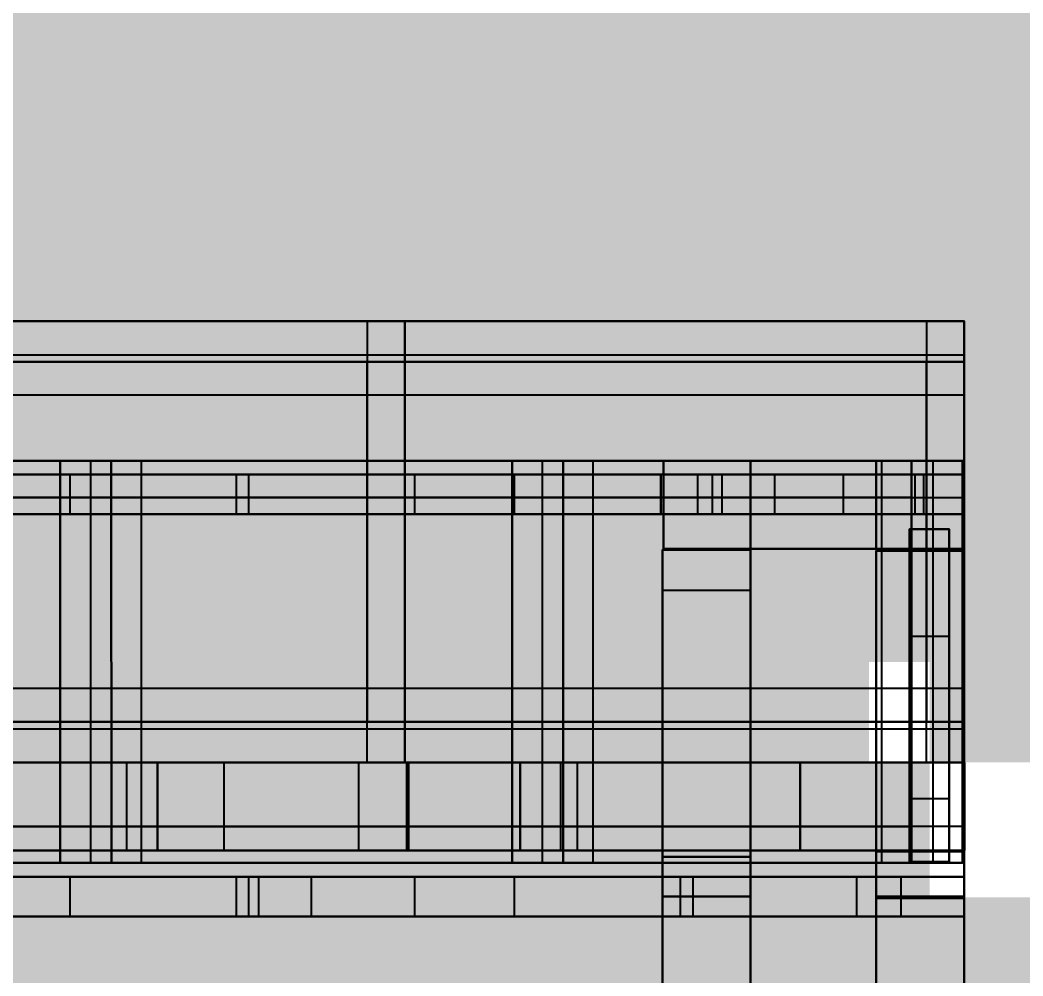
# Model space of a CAD drawing. Header units: inches. Extents: x -252 to 449, y -12 to 800.
# Drawn here: x -37.58 to 2.34, y 657.5 to 695.54 of the extents above; entities that cross this region are included whole.
import ezdxf

# ---------------------------------------------------------------- set-up
doc = ezdxf.new("R2010")
doc.units = ezdxf.units.IN
doc.header["$MEASUREMENT"] = 0
for name, color, linetype in [('FT2', 8, 'CONTINUOUS'), ('R2', 4, 'CONTINUOUS'), ('RT2', 7, 'CONTINUOUS'), ('W1', 5, 'CONTINUOUS'), ('W2', 5, 'CONTINUOUS')]:
    doc.layers.add(name, color=color, linetype=linetype)

msp = doc.modelspace()

# ---------------------------------------------------------------- linework, layer by layer
at = {"layer": 'FT2'}
for points in [[(-252, 675.87, 121.97), (0, 675.87, 121.97), (0, 677.45, 121.97), (-252, 677.45, 121.97)], [(-252, 677.45, 121.97), (0, 677.45, 121.97), (0, 677.45, 119.92), (-252, 677.45, 119.92)], [(-252, 677.45, 108), (0, 677.45, 108), (0, 675.87, 108), (-252, 675.87, 108)], [(-252, 677.45, 108), (-252, 677.45, 110.05), (0, 677.45, 110.05), (0, 677.45, 108)], [(-35.6, 677.45, 121.97), (-28.97, 677.45, 109.08), (-30.79, 677.45, 108.14), (-37.42, 677.45, 121.03)], [(-35.6, 675.87, 121.97), (-28.97, 675.87, 109.08), (-28.97, 677.45, 109.08), (-35.6, 677.45, 121.97)], [(-28.49, 675.87, 109.08), (-21.87, 675.87, 121.97), (-21.87, 677.45, 121.97), (-28.49, 677.45, 109.08)], [(-28.49, 677.45, 109.08), (-21.87, 677.45, 121.97), (-20.05, 677.45, 121.03), (-26.67, 677.45, 108.14)], [(-17.91, 677.45, 121.97), (-10.02, 677.45, 111.58), (-11.65, 677.45, 110.34), (-19.54, 677.45, 120.73)], [(-17.91, 675.87, 121.97), (-10.02, 675.87, 111.58), (-10.02, 677.45, 111.58), (-17.91, 677.45, 121.97)], [(-10.61, 677.45, 118.06), (-4.8, 677.45, 112.06), (-6.27, 677.45, 110.63), (-12.08, 677.45, 116.63)], [(-12.07, 677.45, 121.93), (-12.07, 677.45, 108.04), (-12.07, 675.87, 108.04), (-12.07, 675.87, 121.93)], [(-12.07, 677.45, 121.93), (-10.02, 677.45, 121.93), (-10.02, 677.45, 108.04), (-12.07, 677.45, 108.04)], [(-10.61, 675.87, 118.06), (-4.8, 675.87, 112.06), (-4.8, 677.45, 112.06), (-10.61, 677.45, 118.06)], [(-9.64, 675.87, 109.28), (-1.6, 675.87, 119.36), (-1.6, 677.45, 119.36), (-9.64, 677.45, 109.28)], [(-9.64, 677.45, 109.28), (-1.6, 677.45, 119.36), (0, 677.45, 118.08), (-8.03, 677.45, 108)], [(-7.55, 677.45, 121.97), (-1.95, 677.45, 115.63), (-3.49, 677.45, 114.28), (-9.09, 677.45, 120.61)], [(-7.55, 675.87, 121.97), (-1.95, 675.87, 115.63), (-1.95, 677.45, 115.63), (-7.55, 677.45, 121.97)], [(0, 677.45, 108.04), (-2.05, 677.45, 108.04), (-2.05, 677.45, 121.93), (0, 677.45, 121.93)], [(0, 677.45, 108.04), (0, 677.45, 121.93), (0, 675.87, 121.93), (0, 675.87, 108.04)], [(-252, 675.87, 121.97), (-252, 675.87, 119.92), (0, 675.87, 119.92), (0, 675.87, 121.97)], [(-252, 675.87, 108), (0, 675.87, 108), (0, 675.87, 110.05), (-252, 675.87, 110.05)], [(-35.6, 675.87, 121.97), (-37.42, 675.87, 121.03), (-30.79, 675.87, 108.14), (-28.97, 675.87, 109.08)], [(-28.49, 675.87, 109.08), (-26.67, 675.87, 108.14), (-20.05, 675.87, 121.03), (-21.87, 675.87, 121.97)], [(-17.91, 675.87, 121.97), (-19.54, 675.87, 120.73), (-11.65, 675.87, 110.34), (-10.02, 675.87, 111.58)], [(-10.61, 675.87, 118.06), (-12.08, 675.87, 116.63), (-6.27, 675.87, 110.63), (-4.8, 675.87, 112.06)], [(-12.07, 675.87, 121.93), (-12.07, 675.87, 108.04), (-10.02, 675.87, 108.04), (-10.02, 675.87, 121.93)], [(-9.64, 675.87, 109.28), (-8.03, 675.87, 108), (0, 675.87, 118.08), (-1.6, 675.87, 119.36)], [(-7.55, 675.87, 121.97), (-9.09, 675.87, 120.61), (-3.49, 675.87, 114.28), (-1.95, 675.87, 115.63)], [(0, 675.87, 108.04), (0, 675.87, 121.93), (-2.05, 675.87, 121.93), (-2.05, 675.87, 108.04)], [(-2.17, 675.28, 121.97), (-2.17, 662.04, 121.97), (-0.59, 662.04, 121.97), (-0.59, 675.28, 121.97)], [(-2.17, 675.28, 121.97), (-2.17, 675.28, 119.92), (-2.17, 662.04, 119.92), (-2.17, 662.04, 121.97)], [(-0.59, 675.28, 108), (-0.59, 662.04, 108), (-2.17, 662.04, 108), (-2.17, 675.28, 108)], [(-2.17, 675.28, 108), (-2.17, 662.04, 108), (-2.17, 662.04, 110.05), (-2.17, 675.28, 110.05)], [(-2.17, 675.28, 108.04), (-2.17, 675.28, 121.93), (-0.59, 675.28, 121.93), (-0.59, 675.28, 108.04)], [(-2.17, 675.28, 108.04), (-2.17, 673.24, 108.04), (-2.17, 673.24, 121.93), (-2.17, 675.28, 121.93)], [(-0.59, 675.28, 121.97), (-0.59, 662.04, 121.97), (-0.59, 662.04, 119.92), (-0.59, 675.28, 119.92)], [(-0.59, 675.28, 108), (-0.59, 675.28, 110.05), (-0.59, 662.04, 110.05), (-0.59, 662.04, 108)], [(-0.59, 675.28, 108.04), (-0.59, 675.28, 121.93), (-0.59, 673.24, 121.93), (-0.59, 673.24, 108.04)], [(-2.17, 671.01, 121.97), (-2.17, 672.84, 121.05), (-2.17, 666.39, 108.14), (-2.17, 664.56, 109.06)], [(-0.59, 671.01, 121.97), (-0.59, 664.56, 109.06), (-0.59, 666.39, 108.14), (-0.59, 672.84, 121.05)], [(-2.17, 671.01, 121.97), (-2.17, 664.56, 109.06), (-0.59, 664.56, 109.06), (-0.59, 671.01, 121.97)], [(-2.17, 662.04, 108.04), (-2.17, 662.04, 121.93), (-2.17, 664.09, 121.93), (-2.17, 664.09, 108.04)], [(-0.59, 662.04, 108.04), (-0.59, 664.09, 108.04), (-0.59, 664.09, 121.93), (-0.59, 662.04, 121.93)], [(-0.59, 662.04, 108.04), (-0.59, 662.04, 121.93), (-2.17, 662.04, 121.93), (-2.17, 662.04, 108.04)], [(-252, 659.87, 121.97), (0, 659.87, 121.97), (0, 661.45, 121.97), (-252, 661.45, 121.97)], [(-252, 661.45, 121.97), (0, 661.45, 121.97), (0, 661.45, 119.92), (-252, 661.45, 119.92)], [(-252, 661.45, 108), (0, 661.45, 108), (0, 659.87, 108), (-252, 659.87, 108)], [(-252, 661.45, 108), (-252, 661.45, 110.05), (0, 661.45, 110.05), (0, 661.45, 108)], [(-35.6, 661.45, 121.97), (-28.97, 661.45, 109.08), (-30.79, 661.45, 108.14), (-37.42, 661.45, 121.03)], [(-35.6, 659.87, 121.97), (-28.97, 659.87, 109.08), (-28.97, 661.45, 109.08), (-35.6, 661.45, 121.97)], [(-28.49, 659.87, 109.08), (-21.87, 659.87, 121.97), (-21.87, 661.45, 121.97), (-28.49, 661.45, 109.08)], [(-28.49, 661.45, 109.08), (-21.87, 661.45, 121.97), (-20.05, 661.45, 121.03), (-26.67, 661.45, 108.14)], [(-17.91, 661.45, 121.97), (-11.29, 661.45, 109.08), (-13.11, 661.45, 108.14), (-19.73, 661.45, 121.03)], [(-17.91, 659.87, 121.97), (-11.29, 659.87, 109.08), (-11.29, 661.45, 109.08), (-17.91, 661.45, 121.97)], [(-10.8, 659.87, 109.07), (-4.27, 659.87, 121.97), (-4.27, 661.45, 121.97), (-10.8, 661.45, 109.07)], [(-10.8, 661.45, 109.07), (-4.27, 661.45, 121.97), (-2.44, 661.45, 121.04), (-8.98, 661.45, 108.14)], [(0, 661.45, 108.04), (-2.05, 661.45, 108.04), (-2.05, 661.45, 121.93), (0, 661.45, 121.93)], [(0, 661.45, 108.04), (0, 661.45, 121.93), (0, 659.87, 121.93), (0, 659.87, 108.04)], [(-252, 659.87, 121.97), (-252, 659.87, 119.92), (0, 659.87, 119.92), (0, 659.87, 121.97)], [(-252, 659.87, 108), (0, 659.87, 108), (0, 659.87, 110.05), (-252, 659.87, 110.05)], [(-35.6, 659.87, 121.97), (-37.42, 659.87, 121.03), (-30.79, 659.87, 108.14), (-28.97, 659.87, 109.08)], [(-28.49, 659.87, 109.08), (-26.67, 659.87, 108.14), (-20.05, 659.87, 121.03), (-21.87, 659.87, 121.97)], [(-17.91, 659.87, 121.97), (-19.73, 659.87, 121.03), (-13.11, 659.87, 108.14), (-11.29, 659.87, 109.08)], [(-10.8, 659.87, 109.07), (-8.98, 659.87, 108.14), (-2.44, 659.87, 121.04), (-4.27, 659.87, 121.97)], [(0, 659.87, 108.04), (0, 659.87, 121.93), (-2.05, 659.87, 121.93), (-2.05, 659.87, 108.04)]]:
    msp.add_3dface(points, dxfattribs=at)
at = {"layer": 'R2'}
for points in [[(0, 681.94, 119.96), (-89.04, 681.94, 119.96), (-89.04, 683.55, 123.12), (0, 683.55, 123.12)], [(-89.04, 682.22, 123.79), (0, 682.22, 123.79), (0, 683.55, 123.12), (-89.04, 683.55, 123.12)], [(-23.76, 683.55, 123.12), (-23.76, 667.61, 131.24), (-22.26, 667.61, 131.24), (-22.26, 683.55, 123.12)], [(-22.26, 666, 128.08), (-22.26, 681.94, 119.96), (-22.26, 683.55, 123.12), (-22.26, 667.61, 131.24)], [(-1.5, 683.55, 123.12), (-1.5, 667.61, 131.24), (0, 667.61, 131.24), (0, 683.55, 123.12)], [(0, 666, 128.08), (0, 681.94, 119.96), (0, 683.55, 123.12), (0, 667.61, 131.24)], [(0, 680.61, 120.64), (-89.04, 680.61, 120.64), (-89.04, 681.94, 119.96), (0, 681.94, 119.96)], [(-23.76, 666, 128.08), (-23.76, 681.94, 119.96), (-22.26, 681.94, 119.96), (-22.26, 666, 128.08)], [(-1.5, 666, 128.08), (-1.5, 681.94, 119.96), (0, 681.94, 119.96), (0, 666, 128.08)], [(-2.09, 678, 232.09), (-125.92, 678, 318.8), (-123.89, 678, 321.7), (-0.06, 678, 235)], [(-2.09, 676.54, 232.09), (-125.92, 676.54, 318.8), (-125.92, 678, 318.8), (-2.09, 678, 232.09)], [(-123.89, 676.54, 321.7), (-0.06, 676.54, 235), (-0.06, 678, 235), (-123.89, 678, 321.7)], [(-35.98, 678, 255.82), (-35.98, 662, 255.82), (-33.94, 662, 258.72), (-33.95, 678, 258.72)], [(-34.78, 678, 254.99), (-34.78, 662, 254.99), (-35.98, 662, 255.82), (-35.98, 678, 255.82)], [(-32.75, 662, 257.89), (-32.75, 678, 257.89), (-33.95, 678, 258.72), (-33.94, 662, 258.72)], [(-17.99, 678, 243.23), (-17.99, 662, 243.23), (-15.96, 662, 246.13), (-15.96, 678, 246.13)], [(-16.8, 678, 242.39), (-16.8, 662, 242.39), (-17.99, 662, 243.23), (-17.99, 678, 243.23)], [(-14.76, 662, 245.29), (-14.76, 678, 245.29), (-15.96, 678, 246.13), (-15.96, 662, 246.13)], [(-3.28, 662, 232.93), (-3.28, 678, 232.93), (-2.09, 678, 232.09), (-2.09, 662, 232.09)], [(-2.09, 662, 232.09), (-2.09, 678, 232.09), (-0.06, 678, 235), (-0.06, 662, 235)], [(-1.25, 678, 235.83), (-1.25, 662, 235.83), (-0.06, 662, 235), (-0.06, 678, 235)], [(0, 668.94, 130.56), (-89.04, 668.94, 130.56), (-89.04, 667.61, 131.24), (0, 667.61, 131.24)], [(-89.04, 666, 128.08), (0, 666, 128.08), (0, 667.61, 131.24), (-89.04, 667.61, 131.24)], [(-89.04, 667.33, 127.4), (0, 667.33, 127.4), (0, 666, 128.08), (-89.04, 666, 128.08)], [(-125.92, 663.45, 318.8), (-2.09, 663.45, 232.09), (-2.09, 662, 232.09), (-125.92, 662, 318.8)], [(-0.06, 663.45, 235), (-123.89, 663.45, 321.7), (-123.89, 662, 321.7), (-0.06, 662, 235)], [(-125.92, 662, 318.8), (-2.09, 662, 232.09), (-0.06, 662, 235), (-123.89, 662, 321.7)]]:
    msp.add_3dface(points, dxfattribs=at)
at = {"layer": 'RT2'}
for points in [[(0, 659.87, 229.96), (-252, 659.87, 229.96), (-252, 661.45, 229.96), (0, 661.45, 229.96)], [(0, 661.45, 229.96), (-252, 661.45, 229.96), (-252, 661.45, 232.01), (0, 661.45, 232.01)], [(0, 661.45, 234.96), (-1.17, 661.45, 233.28), (-127.17, 661.45, 321.51), (-126, 661.45, 323.19)], [(0, 661.45, 234.96), (-126, 661.45, 323.19), (-126, 659.87, 323.19), (0, 659.87, 234.96)], [(-28.07, 661.45, 254.61), (-50.54, 661.45, 231.39), (-50.54, 659.87, 231.39), (-28.07, 659.87, 254.61)], [(-28.07, 661.45, 254.61), (-26.59, 661.45, 253.19), (-49.07, 661.45, 229.96), (-50.54, 661.45, 231.39)], [(-2.5, 661.45, 231.46), (-3.89, 661.45, 229.96), (-27.38, 661.45, 251.66), (-25.99, 661.45, 253.16)], [(-2.5, 661.45, 231.46), (-25.99, 661.45, 253.16), (-25.99, 659.87, 253.16), (-2.5, 659.87, 231.46)], [(0, 661.45, 230), (-2.05, 661.45, 230), (-2.05, 661.45, 234.96), (0, 661.45, 234.96)], [(0, 661.45, 230), (0, 661.45, 234.96), (0, 659.87, 234.96), (0, 659.87, 230)], [(0, 659.87, 229.96), (0, 659.87, 232.01), (-252, 659.87, 232.01), (-252, 659.87, 229.96)], [(0, 659.87, 234.96), (-126, 659.87, 323.19), (-127.17, 659.87, 321.51), (-1.17, 659.87, 233.28)], [(-28.07, 659.87, 254.61), (-50.54, 659.87, 231.39), (-49.07, 659.87, 229.96), (-26.59, 659.87, 253.19)], [(-2.5, 659.87, 231.46), (-25.99, 659.87, 253.16), (-27.38, 659.87, 251.66), (-3.89, 659.87, 229.96)], [(0, 659.87, 230), (0, 659.87, 234.96), (-2.05, 659.87, 234.96), (-2.05, 659.87, 230)]]:
    msp.add_3dface(points, dxfattribs=at)
at = {"layer": 'W1'}
for points in [[(-11.96, 678), (-0.04, 678), (-0.04, 674.5), (-11.96, 674.5)], [(-11.96, 678, 1.46), (-0.04, 678, 1.46), (-0.04, 678), (-11.96, 678)], [(-0.04, 678, 108), (-11.96, 678, 108), (-11.96, 674.5, 108), (-0.04, 674.5, 108)], [(-0.04, 678, 106.54), (-11.96, 678, 106.54), (-11.96, 678, 108), (-0.04, 678, 108)], [(-11.96, 678, 108), (-11.96, 678), (-11.96, 674.5), (-11.96, 674.5, 108)], [(-10.5, 678, 108), (-10.5, 678), (-11.96, 678), (-11.96, 678, 108)], [(-8.5, 678, 48.74), (-11.96, 678, 48.74), (-11.96, 674.5, 48.74), (-8.5, 674.5, 48.74)], [(-8.5, 678, 47.28), (-11.96, 678, 47.28), (-11.96, 678, 48.74), (-8.5, 678, 48.74)], [(-8.5, 678, 96.77), (-11.96, 678, 96.77), (-11.96, 674.5, 96.77), (-8.5, 674.5, 96.77)], [(-8.5, 678, 95.31), (-11.96, 678, 95.31), (-11.96, 678, 96.77), (-8.5, 678, 96.77)], [(-8.5, 678, 108), (-8.5, 678), (-8.5, 674.5), (-8.5, 674.5, 108)], [(-7.04, 678, 108), (-7.04, 678), (-8.5, 678), (-8.5, 678, 108)], [(-3.5, 678, 48.74), (-8.5, 678, 48.74), (-8.5, 674.5, 48.74), (-3.5, 674.5, 48.74)], [(-3.5, 678, 47.28), (-8.5, 678, 47.28), (-8.5, 678, 48.74), (-3.5, 678, 48.74)], [(-3.5, 678, 96.77), (-8.5, 678, 96.77), (-8.5, 674.5, 96.77), (-3.5, 674.5, 96.77)], [(-3.5, 678, 95.31), (-8.5, 678, 95.31), (-8.5, 678, 96.77), (-3.5, 678, 96.77)], [(-4.96, 678), (-4.96, 678, 108), (-3.5, 678, 108), (-3.5, 678)], [(-3.5, 678), (-3.5, 678, 108), (-3.5, 674.5, 108), (-3.5, 674.5)], [(-0.04, 678, 48.74), (-3.5, 678, 48.74), (-3.5, 674.5, 48.74), (-0.04, 674.5, 48.74)], [(-0.04, 678, 47.28), (-3.5, 678, 47.28), (-3.5, 678, 48.74), (-0.04, 678, 48.74)], [(-0.04, 678, 96.77), (-3.5, 678, 96.77), (-3.5, 674.5, 96.77), (-0.04, 674.5, 96.77)], [(-0.04, 678, 95.31), (-3.5, 678, 95.31), (-3.5, 678, 96.77), (-0.04, 678, 96.77)], [(-1.5, 678), (-1.5, 678, 108), (-0.04, 678, 108), (-0.04, 678)], [(-0.04, 678), (-0.04, 678, 108), (-0.04, 674.5, 108), (-0.04, 674.5)], [(-8.5, 674.46), (-8.5, 642.04), (-12, 642.04), (-12, 674.46)], [(-12, 642.04, 1.46), (-12, 674.46, 1.46), (-12, 674.46), (-12, 642.04)], [(-8.5, 642.04, 108), (-8.5, 674.46, 108), (-12, 674.46, 108), (-12, 642.04, 108)], [(-12, 674.46, 106.54), (-12, 642.04, 106.54), (-12, 642.04, 108), (-12, 674.46, 108)], [(-8.5, 674.46, 108), (-8.5, 674.46), (-12, 674.46), (-12, 674.46, 108)], [(-12, 673), (-12, 673, 108), (-12, 674.46, 108), (-12, 674.46)], [(-8.5, 660.66, 48.75), (-8.5, 674.46, 48.75), (-12, 674.46, 48.75), (-12, 660.66, 48.75)], [(-12, 674.46, 47.29), (-12, 660.66, 47.29), (-12, 660.66, 48.75), (-12, 674.46, 48.75)], [(-8.5, 674.46, 48.81), (-8.5, 660.66, 48.81), (-12, 660.66, 48.81), (-12, 674.46, 48.81)], [(-12, 660.66, 50.27), (-12, 674.46, 50.27), (-12, 674.46, 48.81), (-12, 660.66, 48.81)], [(-8.5, 660.66, 96.78), (-8.5, 674.46, 96.78), (-12, 674.46, 96.78), (-12, 660.66, 96.78)], [(-12, 674.46, 95.32), (-12, 660.66, 95.32), (-12, 660.66, 96.78), (-12, 674.46, 96.78)], [(-8.5, 674.46, 96.84), (-8.5, 660.66, 96.84), (-12, 660.66, 96.84), (-12, 674.46, 96.84)], [(-12, 660.66, 98.3), (-12, 674.46, 98.3), (-12, 674.46, 96.84), (-12, 660.66, 96.84)], [(-8.5, 660.66, 72.37), (-8.5, 674.46, 72.37), (-12, 674.46, 72.37), (-12, 660.66, 72.37)], [(-12, 674.46, 70.92), (-12, 660.66, 70.92), (-12, 660.66, 72.37), (-12, 674.46, 72.37)], [(-8.5, 660.66, 25.13), (-8.5, 674.46, 25.13), (-12, 674.46, 25.13), (-12, 660.66, 25.13)], [(-12, 674.46, 23.67), (-12, 660.66, 23.67), (-12, 660.66, 25.13), (-12, 674.46, 25.13)], [(-8.5, 662.24, 96.78), (-8.5, 674.46, 73.02), (-12, 674.46, 73.02), (-12, 662.24, 96.78)], [(-12, 673.17, 72.36), (-12, 660.94, 96.12), (-12, 662.24, 96.78), (-12, 674.46, 73.02)], [(-8.5, 662.24, 48.75), (-8.5, 674.46, 25.8), (-12, 674.46, 25.8), (-12, 662.24, 48.75)], [(-12, 673.17, 25.11), (-12, 660.95, 48.07), (-12, 662.24, 48.75), (-12, 674.46, 25.8)], [(-0.04, 674.5, 1.46), (-11.96, 674.5, 1.46), (-11.96, 674.5), (-0.04, 674.5)], [(-11.96, 674.5, 106.54), (-0.04, 674.5, 106.54), (-0.04, 674.5, 108), (-11.96, 674.5, 108)], [(-10.5, 674.5), (-10.5, 674.5, 108), (-11.96, 674.5, 108), (-11.96, 674.5)], [(-11.96, 674.5, 47.28), (-8.5, 674.5, 47.28), (-8.5, 674.5, 48.74), (-11.96, 674.5, 48.74)], [(-11.96, 674.5, 95.31), (-8.5, 674.5, 95.31), (-8.5, 674.5, 96.77), (-11.96, 674.5, 96.77)], [(-7.04, 674.5), (-7.04, 674.5, 108), (-8.5, 674.5, 108), (-8.5, 674.5)], [(-8.5, 674.5, 47.28), (-3.5, 674.5, 47.28), (-3.5, 674.5, 48.74), (-8.5, 674.5, 48.74)], [(-8.5, 674.5, 95.31), (-3.5, 674.5, 95.31), (-3.5, 674.5, 96.77), (-8.5, 674.5, 96.77)], [(-8.5, 674.46, 1.46), (-8.5, 642.04, 1.46), (-8.5, 642.04), (-8.5, 674.46)], [(-8.5, 642.04, 106.54), (-8.5, 674.46, 106.54), (-8.5, 674.46, 108), (-8.5, 642.04, 108)], [(-8.5, 673, 108), (-8.5, 673), (-8.5, 674.46), (-8.5, 674.46, 108)], [(-8.5, 660.66, 47.29), (-8.5, 674.46, 47.29), (-8.5, 674.46, 48.75), (-8.5, 660.66, 48.75)], [(-8.5, 674.46, 50.27), (-8.5, 660.66, 50.27), (-8.5, 660.66, 48.81), (-8.5, 674.46, 48.81)], [(-8.5, 660.66, 95.32), (-8.5, 674.46, 95.32), (-8.5, 674.46, 96.78), (-8.5, 660.66, 96.78)], [(-8.5, 674.46, 98.3), (-8.5, 660.66, 98.3), (-8.5, 660.66, 96.84), (-8.5, 674.46, 96.84)], [(-8.5, 660.66, 70.92), (-8.5, 674.46, 70.92), (-8.5, 674.46, 72.37), (-8.5, 660.66, 72.37)], [(-8.5, 660.66, 23.67), (-8.5, 674.46, 23.67), (-8.5, 674.46, 25.13), (-8.5, 660.66, 25.13)], [(-8.5, 660.94, 96.12), (-8.5, 673.17, 72.36), (-8.5, 674.46, 73.02), (-8.5, 662.24, 96.78)], [(-8.5, 660.95, 48.07), (-8.5, 673.17, 25.11), (-8.5, 674.46, 25.8), (-8.5, 662.24, 48.75)], [(-4.96, 674.5, 108), (-4.96, 674.5), (-3.5, 674.5), (-3.5, 674.5, 108)], [(-3.5, 674.5, 47.28), (-0.04, 674.5, 47.28), (-0.04, 674.5, 48.74), (-3.5, 674.5, 48.74)], [(-3.5, 674.5, 95.31), (-0.04, 674.5, 95.31), (-0.04, 674.5, 96.77), (-3.5, 674.5, 96.77)], [(0, 674.42), (0, 580.66), (-3.5, 580.66), (-3.5, 674.42)], [(-3.5, 580.66, 1.46), (-3.5, 674.42, 1.46), (-3.5, 674.42), (-3.5, 580.66)], [(0, 580.66, 108), (0, 674.42, 108), (-3.5, 674.42, 108), (-3.5, 580.66, 108)], [(-3.5, 674.42, 106.54), (-3.5, 580.66, 106.54), (-3.5, 580.66, 108), (-3.5, 674.42, 108)], [(0, 674.42, 108), (0, 674.42), (-3.5, 674.42), (-3.5, 674.42, 108)], [(-3.5, 672.96), (-3.5, 672.96, 108), (-3.5, 674.42, 108), (-3.5, 674.42)], [(0, 660.66, 48.74), (0, 674.42, 48.74), (-3.5, 674.42, 48.74), (-3.5, 660.66, 48.74)], [(-3.5, 674.42, 47.28), (-3.5, 660.66, 47.28), (-3.5, 660.66, 48.74), (-3.5, 674.42, 48.74)], [(0, 660.66, 96.81), (0, 674.42, 96.81), (-3.5, 674.42, 96.81), (-3.5, 660.66, 96.81)], [(-3.5, 674.42, 95.35), (-3.5, 660.66, 95.35), (-3.5, 660.66, 96.81), (-3.5, 674.42, 96.81)], [(-1.5, 674.5, 108), (-1.5, 674.5), (-0.04, 674.5), (-0.04, 674.5, 108)], [(0, 674.42, 1.46), (0, 580.66, 1.46), (0, 580.66), (0, 674.42)], [(0, 580.66, 106.54), (0, 674.42, 106.54), (0, 674.42, 108), (0, 580.66, 108)], [(0, 672.96, 108), (0, 672.96), (0, 674.42), (0, 674.42, 108)], [(0, 660.66, 47.28), (0, 674.42, 47.28), (0, 674.42, 48.74), (0, 660.66, 48.74)], [(0, 660.66, 95.35), (0, 674.42, 95.35), (0, 674.42, 96.81), (0, 660.66, 96.81)], [(0, 674.42, 108), (0, 580.66), (0, 579.1), (0, 672.86, 108)], [(0, 580.66, 108), (0, 674.42), (0, 672.86), (0, 579.1, 108)], [(-8.5, 672.85, 108), (-8.5, 662.24, 96.84), (-12, 662.24, 96.84), (-12, 672.85, 108)], [(-12, 661.18, 97.85), (-12, 671.79, 109), (-12, 672.85, 108), (-12, 662.24, 96.84)], [(-8.5, 672.85, 72.37), (-8.5, 662.24, 48.81), (-12, 662.24, 48.81), (-12, 672.85, 72.37)], [(-12, 660.91, 49.41), (-12, 671.52, 72.97), (-12, 672.85, 72.37), (-12, 662.24, 48.81)], [(-8.5, 672.85, 25.13), (-8.5, 662.24), (-12, 662.24), (-12, 672.85, 25.13)], [(-12, 660.89, 0.57), (-12, 671.5, 25.69), (-12, 672.85, 25.13), (-12, 662.24)], [(-8.5, 671.79, 109), (-8.5, 661.18, 97.85), (-8.5, 662.24, 96.84), (-8.5, 672.85, 108)], [(-8.5, 671.52, 72.97), (-8.5, 660.91, 49.41), (-8.5, 662.24, 48.81), (-8.5, 672.85, 72.37)], [(-8.5, 671.5, 25.69), (-8.5, 660.89, 0.57), (-8.5, 662.24), (-8.5, 672.85, 25.13)], [(-3.5, 662.12, 108), (-3.5, 662.12), (-3.5, 660.66), (-3.5, 660.66, 108)], [(0, 662.12), (0, 662.12, 108), (0, 660.66, 108), (0, 660.66)], [(-8.5, 660.66, 108), (-8.5, 660.66), (-12, 660.66), (-12, 660.66, 108)], [(-12, 659.2), (-12, 659.2, 108), (-12, 660.66, 108), (-12, 660.66)], [(-8.5, 644.66, 48.75), (-8.5, 660.66, 48.75), (-12, 660.66, 48.75), (-12, 644.66, 48.75)], [(-12, 660.66, 47.29), (-12, 644.66, 47.29), (-12, 644.66, 48.75), (-12, 660.66, 48.75)], [(-8.5, 644.66, 96.78), (-8.5, 660.66, 96.78), (-12, 660.66, 96.78), (-12, 644.66, 96.78)], [(-12, 660.66, 95.32), (-12, 644.66, 95.32), (-12, 644.66, 96.78), (-12, 660.66, 96.78)], [(-8.5, 659.2, 108), (-8.5, 659.2), (-8.5, 660.66), (-8.5, 660.66, 108)], [(-8.5, 644.66, 47.29), (-8.5, 660.66, 47.29), (-8.5, 660.66, 48.75), (-8.5, 644.66, 48.75)], [(-8.5, 644.66, 95.32), (-8.5, 660.66, 95.32), (-8.5, 660.66, 96.78), (-8.5, 644.66, 96.78)], [(0, 660.66), (0, 660.66, 108), (-3.5, 660.66, 108), (-3.5, 660.66)], [(0, 660.6, 108), (0, 660.6), (-3.5, 660.6), (-3.5, 660.6, 108)], [(-3.5, 659.14), (-3.5, 659.14, 108), (-3.5, 660.6, 108), (-3.5, 660.6)], [(0, 644.66, 48.74), (0, 660.6, 48.74), (-3.5, 660.6, 48.74), (-3.5, 644.66, 48.74)], [(-3.5, 660.6, 47.28), (-3.5, 644.66, 47.28), (-3.5, 644.66, 48.74), (-3.5, 660.6, 48.74)], [(0, 644.66, 96.81), (0, 660.6, 96.81), (-3.5, 660.6, 96.81), (-3.5, 644.66, 96.81)], [(-3.5, 660.6, 95.35), (-3.5, 644.66, 95.35), (-3.5, 644.66, 96.81), (-3.5, 660.6, 96.81)], [(0, 659.14, 108), (0, 659.14), (0, 660.6), (0, 660.6, 108)], [(0, 644.66, 47.28), (0, 660.6, 47.28), (0, 660.6, 48.74), (0, 644.66, 48.74)], [(0, 644.66, 95.35), (0, 660.6, 95.35), (0, 660.6, 96.81), (0, 644.66, 96.81)]]:
    msp.add_3dface(points, dxfattribs=at)
at = {"layer": 'W2'}
for points in [[(-0.81, 666, 229.36), (-89.81, 666, 291.68), (-88.98, 666, 292.87), (0.02, 666, 230.56)], [(-88.98, 666, 121.97), (0.02, 666, 121.97), (0.02, 662.5, 121.97), (-88.98, 662.5, 121.97)], [(-88.98, 666, 123.43), (0.02, 666, 123.43), (0.02, 666, 121.97), (-88.98, 666, 121.97)], [(0.02, 666, 230.56), (-88.98, 666, 292.87), (-88.98, 662.5, 292.87), (0.02, 662.5, 230.56)], [(-22.12, 666, 189.97), (-70.12, 666, 189.97), (-70.12, 662.5, 189.97), (-22.12, 662.5, 189.97)], [(-22.12, 666, 188.51), (-70.12, 666, 188.51), (-70.12, 666, 189.97), (-22.12, 666, 189.97)], [(-70.12, 666, 201.97), (-22.12, 666, 201.97), (-22.12, 662.5, 201.97), (-70.12, 662.5, 201.97)], [(-70.12, 666, 203.43), (-22.12, 666, 203.43), (-22.12, 666, 201.97), (-70.12, 666, 201.97)], [(-22.12, 666, 141.97), (-70.12, 666, 141.97), (-70.12, 662.5, 141.97), (-22.12, 662.5, 141.97)], [(-22.12, 666, 140.51), (-70.12, 666, 140.51), (-70.12, 666, 141.97), (-22.12, 666, 141.97)], [(-70.12, 666, 153.97), (-22.12, 666, 153.97), (-22.12, 662.5, 153.97), (-70.12, 662.5, 153.97)], [(-70.12, 666, 155.43), (-22.12, 666, 155.43), (-22.12, 666, 153.97), (-70.12, 666, 153.97)], [(-70.12, 666, 177.97), (-22.12, 666, 177.97), (-22.12, 662.5, 177.97), (-70.12, 662.5, 177.97)], [(-70.12, 666, 179.43), (-22.12, 666, 179.43), (-22.12, 666, 177.97), (-70.12, 666, 177.97)], [(-22.12, 666, 165.97), (-70.12, 666, 165.97), (-70.12, 662.5, 165.97), (-22.12, 662.5, 165.97)], [(-22.12, 666, 164.51), (-70.12, 666, 164.51), (-70.12, 666, 165.97), (-22.12, 666, 165.97)], [(-22.18, 666, 213.78), (-70.06, 666, 213.78), (-70.06, 662.5, 213.78), (-22.18, 662.5, 213.78)], [(-22.18, 666, 212.32), (-70.06, 666, 212.32), (-70.06, 666, 213.78), (-22.18, 666, 213.78)], [(-70.06, 666, 213.84), (-22.18, 666, 213.84), (-22.18, 662.5, 213.84), (-70.06, 662.5, 213.84)], [(-70.06, 666, 215.3), (-22.18, 666, 215.3), (-22.18, 666, 213.84), (-70.06, 666, 213.84)], [(-33.33, 666, 213.78), (-38.7, 666, 201.97), (-38.7, 662.5, 201.97), (-33.33, 662.5, 213.78)], [(-32, 666, 213.18), (-37.37, 666, 201.37), (-38.7, 666, 201.97), (-33.33, 666, 213.78)], [(-32.11, 666, 253.06), (-32.11, 666, 213.84), (-32.11, 662.5, 213.84), (-32.11, 662.5, 253.06)], [(-30.66, 666, 253.06), (-30.66, 666, 213.84), (-32.11, 666, 213.84), (-32.11, 666, 253.06)], [(-32.11, 666, 189.97), (-32.11, 666, 177.97), (-32.11, 662.5, 177.97), (-32.11, 662.5, 189.97)], [(-30.66, 666, 189.97), (-30.66, 666, 177.97), (-32.11, 666, 177.97), (-32.11, 666, 189.97)], [(-32.11, 666, 165.97), (-32.11, 666, 153.97), (-32.11, 662.5, 153.97), (-32.11, 662.5, 165.97)], [(-30.66, 666, 165.97), (-30.66, 666, 153.97), (-32.11, 666, 153.97), (-32.11, 666, 165.97)], [(-25.42, 666, 201.37), (-30.79, 666, 213.18), (-29.47, 666, 213.78), (-24.09, 666, 201.97)], [(-24.09, 666, 201.97), (-29.47, 666, 213.78), (-29.47, 662.5, 213.78), (-24.09, 662.5, 201.97)], [(-23.64, 666, 153.97), (-23.64, 666, 165.97), (-22.18, 666, 165.97), (-22.18, 666, 153.97)], [(-23.64, 666, 201.97), (-23.64, 666, 246.1), (-22.18, 666, 246.1), (-22.18, 666, 201.97)], [(-23.64, 666, 177.97), (-23.64, 666, 189.97), (-22.18, 666, 189.97), (-22.18, 666, 177.97)], [(-22.18, 666, 153.97), (-22.18, 666, 165.97), (-22.18, 662.5, 165.97), (-22.18, 662.5, 153.97)], [(-22.18, 666, 201.97), (-22.18, 666, 246.1), (-22.18, 662.5, 246.1), (-22.18, 662.5, 201.97)], [(-22.18, 666, 177.97), (-22.18, 666, 189.97), (-22.18, 662.5, 189.97), (-22.18, 662.5, 177.97)], [(-22.12, 666, 246.06), (-22.12, 666, 121.97), (-22.12, 662.5, 121.97), (-22.12, 662.5, 246.06)], [(-20.66, 666, 246.06), (-20.66, 666, 121.97), (-22.12, 666, 121.97), (-22.12, 666, 246.06)], [(-17.67, 666, 170.72), (-22.12, 666, 170.72), (-22.12, 662.5, 170.72), (-17.67, 662.5, 170.72)], [(-17.67, 666, 169.26), (-22.12, 666, 169.26), (-22.12, 666, 170.72), (-17.67, 666, 170.72)], [(-17.67, 666, 218.78), (-22.12, 666, 218.78), (-22.12, 662.5, 218.78), (-17.67, 662.5, 218.78)], [(-17.67, 666, 217.32), (-22.12, 666, 217.32), (-22.12, 666, 218.78), (-17.67, 666, 218.78)], [(-17.67, 666, 242.94), (-17.67, 666, 121.97), (-17.67, 662.5, 121.97), (-17.67, 662.5, 242.94)], [(-16.21, 666, 242.94), (-16.21, 666, 121.97), (-17.67, 666, 121.97), (-17.67, 666, 242.94)], [(-3.5, 666, 170.72), (-17.67, 666, 170.72), (-17.67, 662.5, 170.72), (-3.5, 662.5, 170.72)], [(-3.5, 666, 169.26), (-17.67, 666, 169.26), (-17.67, 666, 170.72), (-3.5, 666, 170.72)], [(-17.67, 666, 170.78), (-3.5, 666, 170.78), (-3.5, 662.5, 170.78), (-17.67, 662.5, 170.78)], [(-17.67, 666, 172.24), (-3.5, 666, 172.24), (-3.5, 666, 170.78), (-17.67, 666, 170.78)], [(-3.5, 666, 218.78), (-17.67, 666, 218.78), (-17.67, 662.5, 218.78), (-3.5, 662.5, 218.78)], [(-3.5, 666, 217.32), (-17.67, 666, 217.32), (-17.67, 666, 218.78), (-3.5, 666, 218.78)], [(-17.67, 666, 218.84), (-3.5, 666, 218.84), (-3.5, 662.5, 218.84), (-17.67, 662.5, 218.84)], [(-17.67, 666, 220.3), (-3.5, 666, 220.3), (-3.5, 666, 218.84), (-17.67, 666, 218.84)], [(-3.5, 666, 194.34), (-17.67, 666, 194.34), (-17.67, 662.5, 194.34), (-3.5, 662.5, 194.34)], [(-3.5, 666, 192.88), (-17.67, 666, 192.88), (-17.67, 666, 194.34), (-3.5, 666, 194.34)], [(-3.5, 666, 147.1), (-17.67, 666, 147.1), (-17.67, 662.5, 147.1), (-3.5, 662.5, 147.1)], [(-3.5, 666, 145.64), (-17.67, 666, 145.64), (-17.67, 666, 147.1), (-3.5, 666, 147.1)], [(-6.53, 666, 218.78), (-17.67, 666, 194.94), (-17.67, 662.5, 194.94), (-6.53, 662.5, 218.78)], [(-5.21, 666, 218.16), (-16.35, 666, 194.33), (-17.67, 666, 194.94), (-6.53, 666, 218.78)], [(-6.53, 666, 170.72), (-17.67, 666, 147.72), (-17.67, 662.5, 147.72), (-6.53, 662.5, 170.72)], [(-5.22, 666, 170.08), (-16.35, 666, 147.08), (-17.67, 666, 147.72), (-6.53, 666, 170.72)], [(-16.05, 666, 194.34), (-6.53, 666, 170.78), (-6.53, 662.5, 170.78), (-16.05, 662.5, 194.34)], [(-14.7, 666, 194.89), (-5.18, 666, 171.33), (-6.53, 666, 170.78), (-16.05, 666, 194.34)], [(-16.05, 666, 147.1), (-6.53, 666, 121.97), (-6.53, 662.5, 121.97), (-16.05, 662.5, 147.1)], [(-14.69, 666, 147.61), (-5.17, 666, 122.48), (-6.53, 666, 121.97), (-16.05, 666, 147.1)], [(-15.39, 666, 241.35), (-6.53, 666, 218.84), (-6.53, 662.5, 218.84), (-15.39, 662.5, 241.35)], [(-14.04, 666, 241.88), (-5.18, 666, 219.38), (-6.53, 666, 218.84), (-15.39, 666, 241.35)], [(-4.96, 666, 121.97), (-4.96, 666, 233.02), (-3.5, 666, 233.02), (-3.5, 666, 121.97)], [(-3.5, 666, 121.97), (-3.5, 666, 233.02), (-3.5, 662.5, 233.02), (-3.5, 662.5, 121.97)], [(0.02, 666, 170.72), (-3.5, 666, 170.72), (-3.5, 662.5, 170.72), (0.02, 662.5, 170.72)], [(0.02, 666, 169.26), (-3.5, 666, 169.26), (-3.5, 666, 170.72), (0.02, 666, 170.72)], [(0.02, 666, 218.78), (-3.5, 666, 218.78), (-3.5, 662.5, 218.78), (0.02, 662.5, 218.78)], [(0.02, 666, 217.32), (-3.5, 666, 217.32), (-3.5, 666, 218.78), (0.02, 666, 218.78)], [(-1.43, 666, 121.97), (-1.43, 666, 230.56), (0.02, 666, 230.56), (0.02, 666, 121.97)], [(0.02, 666, 121.97), (0.02, 666, 230.56), (0.02, 662.5, 230.56), (0.02, 662.5, 121.97)], [(-89.81, 662.5, 291.68), (-0.81, 662.5, 229.36), (0.02, 662.5, 230.56), (-88.98, 662.5, 292.87)], [(0.02, 662.5, 123.43), (-88.98, 662.5, 123.43), (-88.98, 662.5, 121.97), (0.02, 662.5, 121.97)], [(-70.12, 662.5, 188.51), (-22.12, 662.5, 188.51), (-22.12, 662.5, 189.97), (-70.12, 662.5, 189.97)], [(-22.12, 662.5, 203.43), (-70.12, 662.5, 203.43), (-70.12, 662.5, 201.97), (-22.12, 662.5, 201.97)], [(-70.12, 662.5, 140.51), (-22.12, 662.5, 140.51), (-22.12, 662.5, 141.97), (-70.12, 662.5, 141.97)], [(-22.12, 662.5, 155.43), (-70.12, 662.5, 155.43), (-70.12, 662.5, 153.97), (-22.12, 662.5, 153.97)], [(-22.12, 662.5, 179.43), (-70.12, 662.5, 179.43), (-70.12, 662.5, 177.97), (-22.12, 662.5, 177.97)], [(-70.12, 662.5, 164.51), (-22.12, 662.5, 164.51), (-22.12, 662.5, 165.97), (-70.12, 662.5, 165.97)], [(-70.06, 662.5, 212.32), (-22.18, 662.5, 212.32), (-22.18, 662.5, 213.78), (-70.06, 662.5, 213.78)], [(-22.18, 662.5, 215.3), (-70.06, 662.5, 215.3), (-70.06, 662.5, 213.84), (-22.18, 662.5, 213.84)], [(-37.37, 662.5, 201.37), (-32, 662.5, 213.18), (-33.33, 662.5, 213.78), (-38.7, 662.5, 201.97)], [(-30.66, 662.5, 213.84), (-30.66, 662.5, 253.06), (-32.11, 662.5, 253.06), (-32.11, 662.5, 213.84)], [(-30.66, 662.5, 177.97), (-30.66, 662.5, 189.97), (-32.11, 662.5, 189.97), (-32.11, 662.5, 177.97)], [(-30.66, 662.5, 153.97), (-30.66, 662.5, 165.97), (-32.11, 662.5, 165.97), (-32.11, 662.5, 153.97)], [(-30.79, 662.5, 213.18), (-25.42, 662.5, 201.37), (-24.09, 662.5, 201.97), (-29.47, 662.5, 213.78)], [(-23.64, 662.5, 165.97), (-23.64, 662.5, 153.97), (-22.18, 662.5, 153.97), (-22.18, 662.5, 165.97)], [(-23.64, 662.5, 246.1), (-23.64, 662.5, 201.97), (-22.18, 662.5, 201.97), (-22.18, 662.5, 246.1)], [(-23.64, 662.5, 189.97), (-23.64, 662.5, 177.97), (-22.18, 662.5, 177.97), (-22.18, 662.5, 189.97)], [(-20.66, 662.5, 121.97), (-20.66, 662.5, 246.06), (-22.12, 662.5, 246.06), (-22.12, 662.5, 121.97)], [(-22.12, 662.5, 169.26), (-17.67, 662.5, 169.26), (-17.67, 662.5, 170.72), (-22.12, 662.5, 170.72)], [(-22.12, 662.5, 217.32), (-17.67, 662.5, 217.32), (-17.67, 662.5, 218.78), (-22.12, 662.5, 218.78)], [(-16.21, 662.5, 121.97), (-16.21, 662.5, 242.94), (-17.67, 662.5, 242.94), (-17.67, 662.5, 121.97)], [(-17.67, 662.5, 169.26), (-3.5, 662.5, 169.26), (-3.5, 662.5, 170.72), (-17.67, 662.5, 170.72)], [(-3.5, 662.5, 172.24), (-17.67, 662.5, 172.24), (-17.67, 662.5, 170.78), (-3.5, 662.5, 170.78)], [(-17.67, 662.5, 217.32), (-3.5, 662.5, 217.32), (-3.5, 662.5, 218.78), (-17.67, 662.5, 218.78)], [(-3.5, 662.5, 220.3), (-17.67, 662.5, 220.3), (-17.67, 662.5, 218.84), (-3.5, 662.5, 218.84)], [(-17.67, 662.5, 192.88), (-3.5, 662.5, 192.88), (-3.5, 662.5, 194.34), (-17.67, 662.5, 194.34)], [(-17.67, 662.5, 145.64), (-3.5, 662.5, 145.64), (-3.5, 662.5, 147.1), (-17.67, 662.5, 147.1)], [(-16.35, 662.5, 194.33), (-5.21, 662.5, 218.16), (-6.53, 662.5, 218.78), (-17.67, 662.5, 194.94)], [(-16.35, 662.5, 147.08), (-5.22, 662.5, 170.08), (-6.53, 662.5, 170.72), (-17.67, 662.5, 147.72)], [(-5.18, 662.5, 171.33), (-14.7, 662.5, 194.89), (-16.05, 662.5, 194.34), (-6.53, 662.5, 170.78)], [(-5.17, 662.5, 122.48), (-14.69, 662.5, 147.61), (-16.05, 662.5, 147.1), (-6.53, 662.5, 121.97)], [(-5.18, 662.5, 219.38), (-14.04, 662.5, 241.88), (-15.39, 662.5, 241.35), (-6.53, 662.5, 218.84)], [(-4.96, 662.5, 233.02), (-4.96, 662.5, 121.97), (-3.5, 662.5, 121.97), (-3.5, 662.5, 233.02)], [(-3.5, 662.5, 169.26), (0.02, 662.5, 169.26), (0.02, 662.5, 170.72), (-3.5, 662.5, 170.72)], [(-3.5, 662.5, 217.32), (0.02, 662.5, 217.32), (0.02, 662.5, 218.78), (-3.5, 662.5, 218.78)], [(0, 662.46, 121.97), (0, 548.72, 121.97), (-3.5, 548.72, 121.97), (-3.5, 662.46, 121.97)], [(-3.5, 548.72, 123.43), (-3.5, 662.46, 123.43), (-3.5, 662.46, 121.97), (-3.5, 548.72, 121.97)], [(0, 548.72, 229.97), (0, 662.46, 229.97), (-3.5, 662.46, 229.97), (-3.5, 548.72, 229.97)], [(-3.5, 662.46, 228.51), (-3.5, 548.72, 228.51), (-3.5, 548.72, 229.97), (-3.5, 662.46, 229.97)], [(0, 662.46, 229.97), (0, 662.46, 121.97), (-3.5, 662.46, 121.97), (-3.5, 662.46, 229.97)], [(-3.5, 661, 121.97), (-3.5, 661, 229.97), (-3.5, 662.46, 229.97), (-3.5, 662.46, 121.97)], [(0, 644.66, 170.72), (0, 662.46, 170.72), (-3.5, 662.46, 170.72), (-3.5, 644.66, 170.72)], [(-3.5, 662.46, 169.26), (-3.5, 644.66, 169.26), (-3.5, 644.66, 170.72), (-3.5, 662.46, 170.72)], [(0, 644.66, 218.75), (0, 662.46, 218.75), (-3.5, 662.46, 218.75), (-3.5, 644.66, 218.75)], [(-3.5, 662.46, 217.29), (-3.5, 644.66, 217.29), (-3.5, 644.66, 218.75), (-3.5, 662.46, 218.75)], [(-1.43, 662.5, 230.56), (-1.43, 662.5, 121.97), (0.02, 662.5, 121.97), (0.02, 662.5, 230.56)], [(0, 662.46, 123.43), (0, 548.72, 123.43), (0, 548.72, 121.97), (0, 662.46, 121.97)], [(0, 548.72, 228.51), (0, 662.46, 228.51), (0, 662.46, 229.97), (0, 548.72, 229.97)], [(0, 661, 229.97), (0, 661, 121.97), (0, 662.46, 121.97), (0, 662.46, 229.97)], [(0, 644.66, 169.26), (0, 662.46, 169.26), (0, 662.46, 170.72), (0, 644.66, 170.72)], [(0, 644.66, 217.29), (0, 662.46, 217.29), (0, 662.46, 218.75), (0, 644.66, 218.75)], [(0, 662.46, 229.97), (0, 548.72, 121.97), (0, 547.01, 121.97), (0, 660.75, 229.97)], [(0, 548.72, 229.97), (0, 662.46, 121.97), (0, 660.75, 121.97), (0, 547.01, 229.97)]]:
    msp.add_3dface(points, dxfattribs=at)

# ---------------------------------------------------------------- texts
at = {"layer": 'R2t'}
for s, p in [('L2R4', (-44.52, 673.97, 132.02)), ('L2R3', (-63, 670, 322.79))]:
    msp.add_text(s, height=120, dxfattribs=at).set_placement(p)
at = {"layer": 'W1t'}
for s, p in [('L1F2', (-246, 678, 111.94)), ('L1F1', (-240, 658.25, 111.94)), ('L1F6', (-52.24, 642, 111.94)), ('L1F4', (-221.31, 642, 111.94)), ('L1F5', (-147.56, 642, 111.94)), ('L1F3', (-248.5, 627.57, 111.94)), ('L1F10', (-248.5, 540.63, 111.94))]:
    msp.add_text(s, height=120, dxfattribs=at).set_placement(p)
at = {"layer": 'W2t'}
for s, p in [('L2F1', (-223.41, 678, 278.93)), ('L2F2', (-170.45, 678, 312.98)), ('L2F3', (-119.26, 678, 322.79)), ('L2F4', (-89.04, 668.53, 296.99)), ('L2F5', (-44.48, 666, 296.87)), ('L2F22', (-248.5, 611.61, 233.91)), ('L2F24', (-89.04, 608.85, 233.91)), ('L2F23', (-14.54, 571.03, 233.91))]:
    msp.add_text(s, height=120, dxfattribs=at).set_placement(p)

doc.saveas('drawing.dxf')
